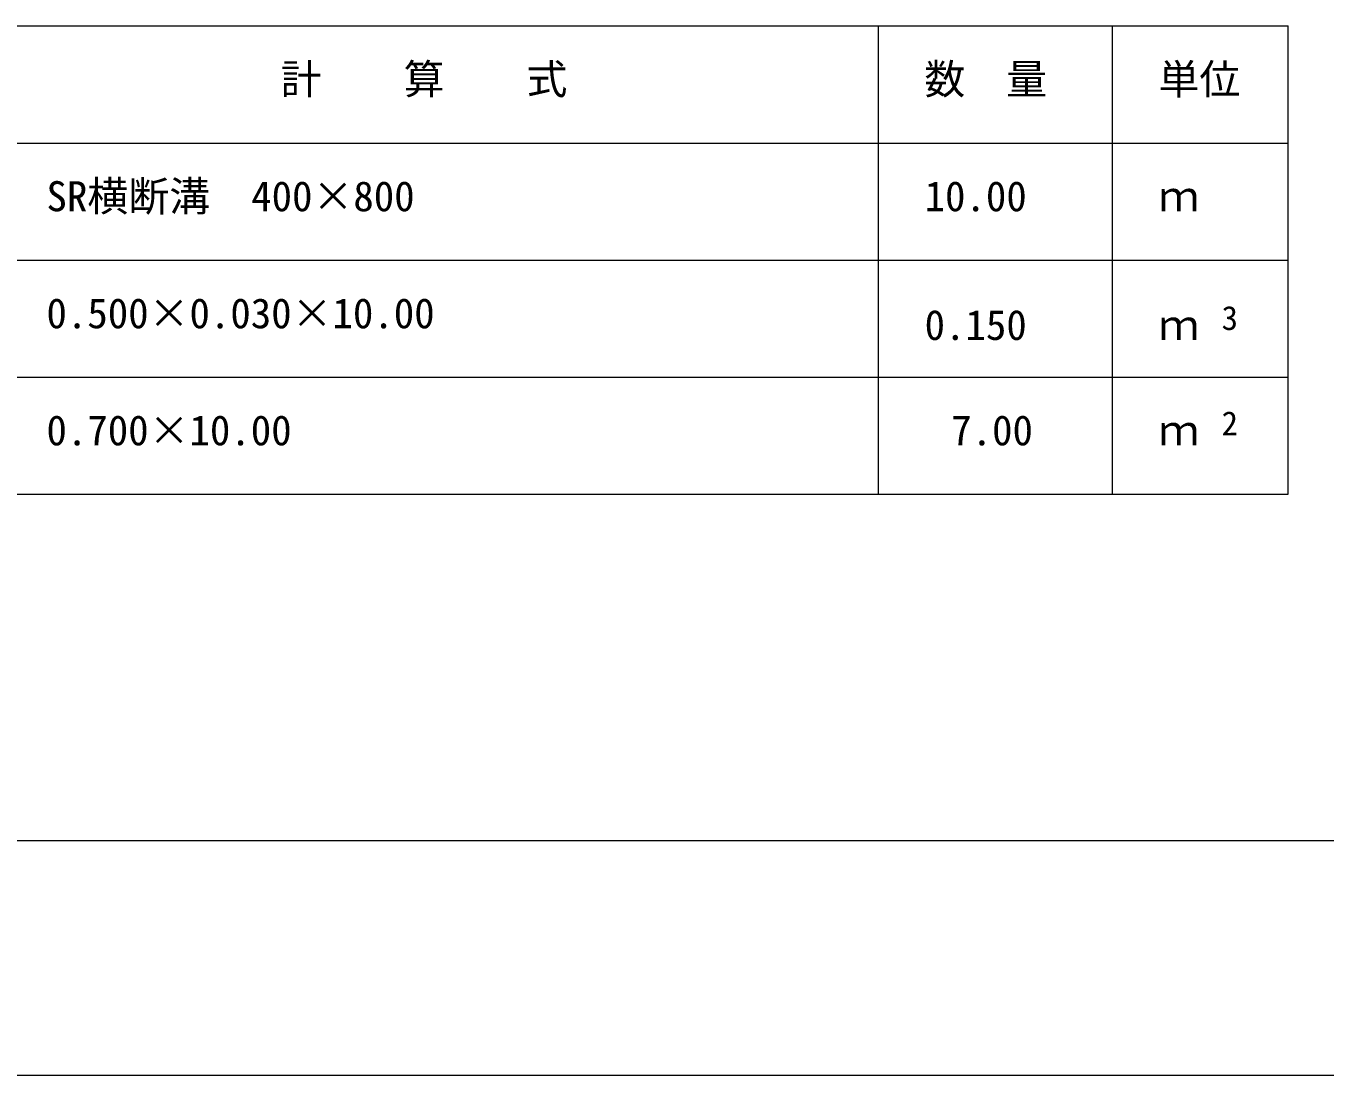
# Model space of a CAD drawing. Units: millimetres, scale not verified. Extents: x 0 to 84100, y 0 to 59400.
# Drawn here: x 60502 to 71601, y 0 to 8963 of the extents above; entities that cross this region are included whole.
import ezdxf
from ezdxf.enums import TextEntityAlignment as Align

# ---------------------------------------------------------------- set-up
doc = ezdxf.new("R2010")
doc.units = ezdxf.units.MM
doc.header["$LTSCALE"] = 100
for name, color, linetype, lineweight in [('D-MTR-FRAM（材料表図枠）', 2, 'Continuous', 18), ('D-TTL(外枠）', 2, 'Continuous', 18), ('DEFPOINTS_2', 8, 'Continuous', 18)]:
    doc.layers.add(name, color=color, linetype=linetype, lineweight=lineweight)
doc.layers.add('D-MTR-TXT(文字列）', color=7, linetype='Continuous')
doc.styles.add('ＭＳ ゴシック', font='')
doc.styles.get('ＭＳ ゴシック').set_extended_font_data('MS Gothic')

msp = doc.modelspace()

# ---------------------------------------------------------------- linework, layer by layer
at = {"layer": 'D-MTR-FRAM（材料表図枠）'}
for p, q in [((57284.6, 8963), (71284.6, 8963)), ((67784.6, 4963), (67784.6, 8963)), ((69784.6, 5763), (69784.6, 8963)), ((69784.6, 4963), (69784.6, 8963)), ((71284.6, 4963), (71284.6, 8963)), ((57284.6, 7963), (71284.6, 7963)), ((57284.6, 6963), (71284.6, 6963)), ((57284.6, 5963), (71284.6, 5963)), ((57284.6, 4963), (71284.6, 4963))]:
    msp.add_line(p, q, dxfattribs=at)
at = {"layer": 'D-TTL(外枠）'}
msp.add_line((81800, 2000), (2300, 2000), dxfattribs=at)
at = {"layer": 'DEFPOINTS_2'}
msp.add_line((0, 0), (84100, 0), dxfattribs=at)

# ---------------------------------------------------------------- texts
at = {"layer": 'D-MTR-TXT(文字列）', "style": 'ＭＳ ゴシック'}
for s, height, p in [('計\u3000\u3000算\u3000\u3000式', 256.6, (62677.7, 8303.3)), ('数\u3000量', 256.6, (68176.9, 8303.3)), ('単位', 256.6, (70176.9, 8303.3)), ('SR横断溝\u3000400×800', 256.6, (60676.9, 7303.3)), ('10.00', 256.6, (68179.6, 7303.3)), ('ｍ', 256.6, (70176.9, 7303.3)), ('0.500×0.030×10.00', 256.6, (60676.9, 6303.3)), ('3', 205.3, (70717.1, 6303.8)), ('0.150', 256.6, (68179.6, 6203.3)), ('ｍ', 256.6, (70176.9, 6203.3)), ('2', 205.3, (70717.1, 5403.8)), ('0.700×10.00', 256.6, (60676.9, 5303.3)), ('7.00', 256.6, (68407, 5303.3)), ('ｍ', 256.6, (70176.9, 5303.3))]:
    msp.add_text(s, height=height, dxfattribs=at).set_placement(p, align=Align.BOTTOM_LEFT)

doc.saveas('drawing.dxf')
